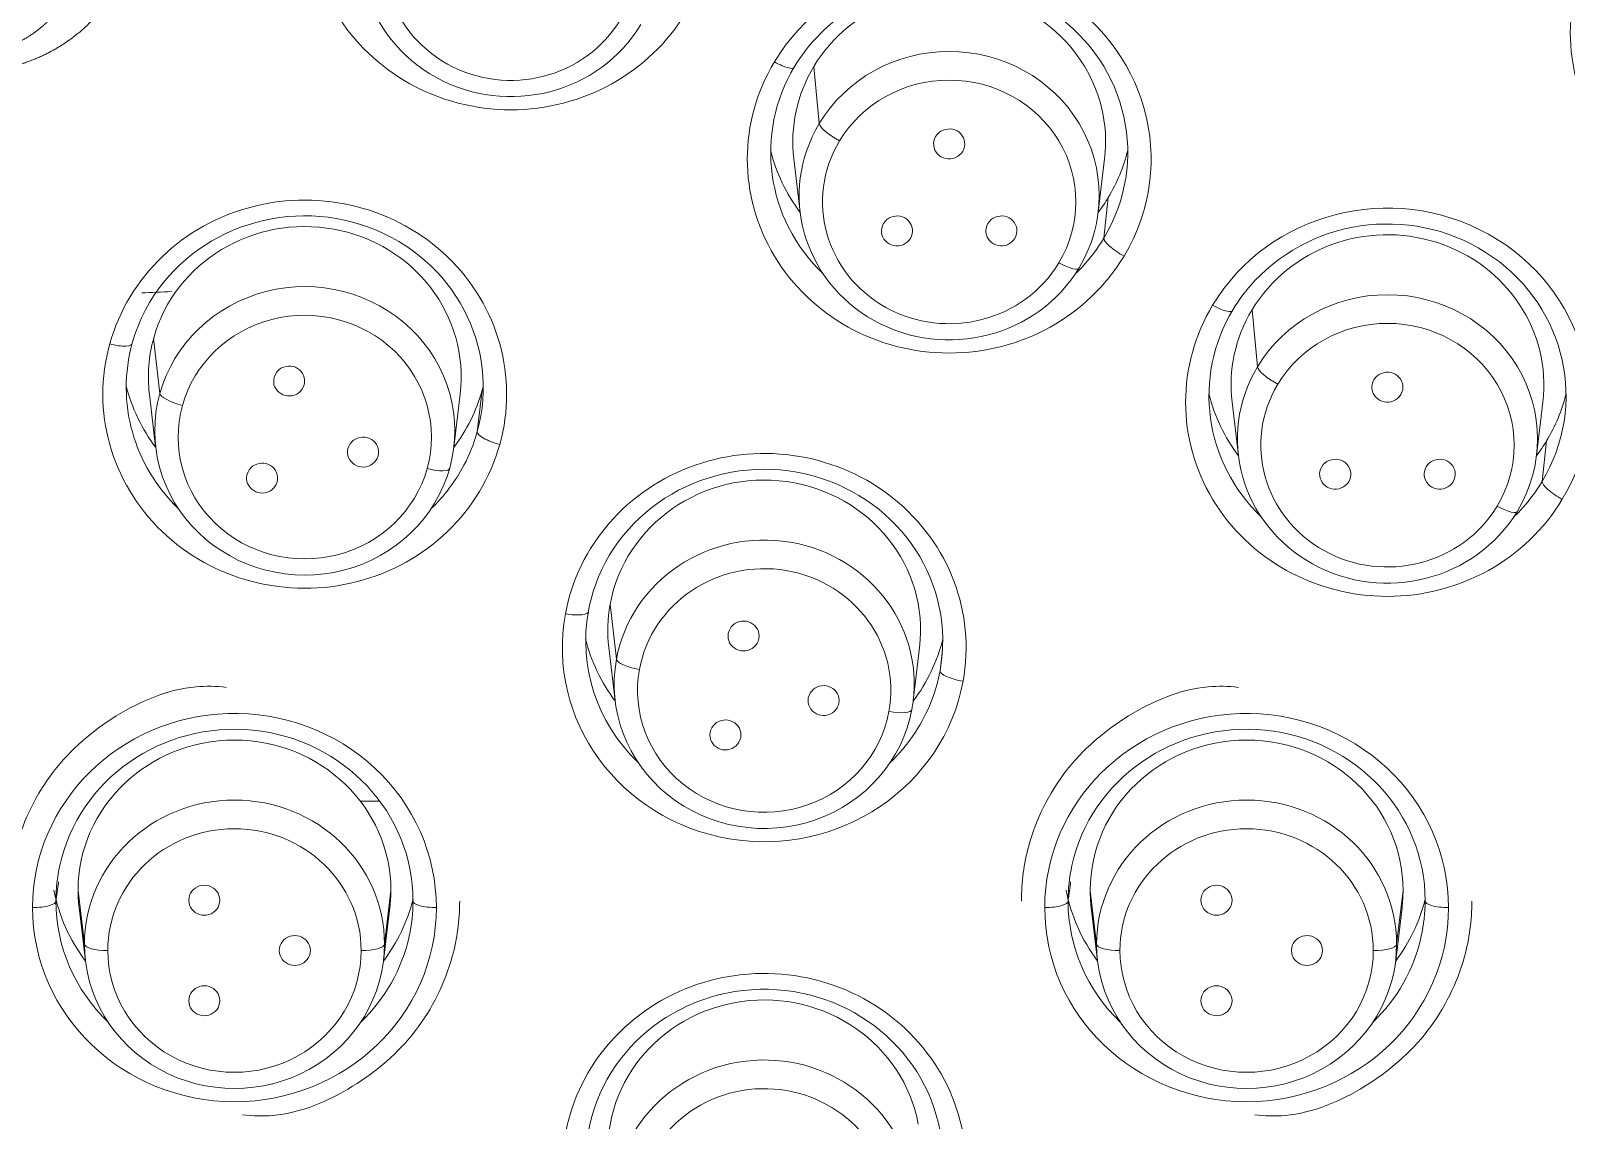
# Model space of a CAD drawing. Extents: x 19821 to 22981, y -91 to 2224.
# Drawn here: x 20715.81 to 20735.54, y 1210.34 to 1224.33 of the extents above; entities that cross this region are included whole.
import ezdxf

# ---------------------------------------------------------------- set-up
doc = ezdxf.new("R2010")
doc.units = 0
doc.header["$LTSCALE"] = 10
doc.header["$MEASUREMENT"] = 0
doc.layers.add('1', color=7, linetype='CONTINUOUS')

msp = doc.modelspace()

# ---------------------------------------------------------------- linework, layer by layer
at = {"layer": '1', "color": 7, "linetype": 'Continuous', "lineweight": 13}
for p, q in [((20725.941, 1223.141), (20725.871, 1223.872)), ((20729.597, 1221.669), (20729.653, 1222.191)), ((20731.571, 1220.017), (20731.5, 1220.748)), ((20717.472, 1219.675), (20717.393, 1220.387)), ((20721.549, 1219.181), (20721.612, 1219.718)), ((20735.226, 1218.545), (20735.282, 1219.067)), ((20723.337, 1216.262), (20723.256, 1216.968)), ((20727.493, 1216.114), (20727.525, 1216.381)), ((20716.504, 1212.602), (20716.422, 1213.294)), ((20720.358, 1212.602), (20720.44, 1213.294)), ((20729.504, 1212.602), (20729.422, 1213.294)), ((20733.358, 1212.602), (20733.44, 1213.294))]:
    msp.add_line(p, q, dxfattribs=at)
at = {"layer": '1', "color": 7, "linetype": 'Continuous', "lineweight": 18}
for p, q in [((20725.614, 1222.687), (20725.696, 1222.004)), ((20729.525, 1222.004), (20729.607, 1222.687)), ((20717.338, 1219.667), (20717.419, 1218.984)), ((20721.249, 1218.984), (20721.33, 1219.667)), ((20731.244, 1219.563), (20731.325, 1218.88)), ((20735.154, 1218.88), (20735.236, 1219.563)), ((20723.239, 1216.413), (20723.32, 1215.73)), ((20727.15, 1215.73), (20727.231, 1216.413)), ((20720.298, 1214.439), (20720.049, 1214.439)), ((20716.435, 1213.074), (20716.516, 1212.391)), ((20720.346, 1212.391), (20720.427, 1213.074)), ((20729.435, 1213.074), (20729.516, 1212.391)), ((20733.346, 1212.391), (20733.427, 1213.074))]:
    msp.add_line(p, q, dxfattribs=at)
for centre, major_axis, start_param, end_param in [((20744.931, 1212.861), (62.577, 0), 0, 3.141593), ((20744.931, 1212.247), (-60.5, 0), 4.72417, 7.004197), ((20744.931, 1212.384), (-59.925, 0), 4.712389, 7.853982), ((20744.931, 1212.384), (60, 0), 1.582577, 4.712389), ((20721.981, 1225.339), (-1.927, 0), 5.759587, 8.901179), ((20727.611, 1222.771), (2.293, 0), 5.759587, 8.693327), ((20727.611, 1222.907), (-2.009, 0), 3.027628, 5.759587), ((20727.611, 1222.771), (2.293, 0), 2.410142, 2.617994), ((20727.611, 1222.215), (-1.927, 0), 2.617994, 5.759587), ((20727.611, 1222.771), (2.293, 0), 2.617994, 3.928093), ((20727.611, 1222.907), (-2.009, 0), 5.759587, 6.397183), ((20727.611, 1222.215), (-1.927, 0), 5.759587, 8.901179), ((20727.611, 1223.325), (2.359, 0), 3.377916, 3.765608), ((20727.611, 1223.325), (2.359, 0), 5.759587, 6.046895), ((20719.334, 1219.752), (2.293, 0), 6.021386, 8.955127), ((20727.611, 1223.325), (2.359, 0), 5.659203, 5.759587), ((20733.24, 1219.647), (2.293, 0), 5.759587, 8.693327), ((20719.334, 1219.887), (-2.009, 0), 3.027645, 6.021386), ((20733.24, 1219.782), (-2.009, 0), 3.027628, 5.759587), ((20727.611, 1222.771), (2.293, 0), 5.551735, 5.759587), ((20719.334, 1219.195), (-1.927, 0), 2.879793, 6.021386), ((20727.611, 1222.771), (2.293, 0), 5.496681, 5.551735), ((20733.24, 1219.647), (2.293, 0), 2.410142, 2.617994), ((20733.24, 1219.091), (-1.927, 0), 2.617994, 5.759587), ((20719.334, 1219.752), (2.293, 0), 2.671941, 2.879793), ((20733.24, 1219.647), (2.293, 0), 2.617994, 3.928093), ((20733.24, 1219.782), (-2.009, 0), 5.759587, 6.397183), ((20719.334, 1219.752), (2.293, 0), 2.879793, 3.928055), ((20719.334, 1219.887), (-2.009, 0), 6.021386, 6.397199), ((20733.24, 1219.091), (-1.927, 0), 5.759587, 8.901179), ((20719.334, 1220.305), (2.359, 0), 3.377932, 3.765575), ((20719.334, 1219.195), (-1.927, 0), 6.021386, 9.162979), ((20719.334, 1220.305), (2.359, 0), 5.65917, 6.021386), ((20719.334, 1220.305), (2.359, 0), 6.021386, 6.046912), ((20733.24, 1220.2), (2.359, 0), 3.377916, 3.765608), ((20733.24, 1220.2), (2.359, 0), 5.759587, 6.046895), ((20719.334, 1219.752), (2.293, 0), 5.813534, 6.021386), ((20733.24, 1220.2), (2.359, 0), 5.659203, 5.759587), ((20725.235, 1216.497), (2.293, 0), 6.108652, 9.042393), ((20719.334, 1219.752), (2.293, 0), 5.49669, 5.813534), ((20725.235, 1216.632), (-2.009, 0), 3.027633, 6.108652), ((20733.24, 1219.647), (2.293, 0), 5.551735, 5.759587), ((20733.24, 1219.647), (2.293, 0), 5.496681, 5.551735), ((20725.235, 1215.941), (-1.927, 0), 2.96706, 6.108652), ((20725.235, 1216.497), (2.293, 0), 2.759208, 2.96706), ((20725.235, 1216.497), (2.293, 0), 2.96706, 3.928089), ((20725.235, 1216.632), (-2.009, 0), 6.108652, 6.397188), ((20725.235, 1217.05), (2.359, 0), 3.377921, 3.765564), ((20725.235, 1217.05), (2.359, 0), 5.659208, 6.046851), ((20725.235, 1215.941), (-1.927, 0), 6.108652, 9.250245), ((20725.235, 1216.497), (2.293, 0), 5.900801, 6.108652), ((20718.431, 1213.073), (2.593, 0), 1.602654, 3.141593), ((20725.235, 1216.497), (2.293, 0), 5.496678, 5.900801), ((20731.431, 1213.073), (2.593, 0), 1.602654, 3.141593), ((20718.431, 1213.159), (2.293, 0), 0, 2.933741), ((20731.431, 1213.159), (2.293, 0), 0, 2.933741), ((20718.431, 1213.294), (-2.009, 0), 3.141593, 6.283185), ((20731.431, 1213.294), (-2.009, 0), 3.141593, 6.283185), ((20718.431, 1212.602), (-1.927, 0), 3.141593, 6.283185), ((20731.431, 1212.602), (-1.927, 0), 3.141593, 6.283185), ((20718.431, 1213.712), (2.359, 0), 3.325572, 3.765591), ((20718.431, 1213.159), (2.293, 0), 3.141593, 3.92811), ((20718.431, 1213.294), (-2.009, 0), 0, 0.113981), ((20718.431, 1213.712), (2.359, 0), 5.659186, 6.046878), ((20718.431, 1213.294), (-2.009, 0), 3.027612, 3.141593), ((20718.431, 1213.159), (2.293, 0), 6.075333, 6.283185), ((20731.431, 1213.712), (2.359, 0), 3.325572, 3.765591), ((20731.431, 1213.159), (2.293, 0), 3.141593, 3.928064), ((20731.431, 1213.294), (-2.009, 0), 0, 0.113981), ((20731.431, 1213.712), (2.359, 0), 5.659186, 6.04683), ((20731.431, 1213.294), (-2.009, 0), 3.027612, 3.141593), ((20731.431, 1213.159), (2.293, 0), 6.075333, 6.283185), ((20718.431, 1212.602), (-1.927, 0), 0, 3.141593), ((20718.431, 1213.159), (2.293, 0), 5.496699, 6.075333), ((20731.431, 1212.602), (-1.927, 0), 0, 3.141593), ((20731.431, 1213.159), (2.293, 0), 5.496699, 6.075333), ((20725.235, 1209.82), (2.293, 0), 0.174533, 3.108274), ((20725.235, 1209.956), (-2.009, 0), 3.316126, 6.397145), ((20725.235, 1209.264), (-1.927, 0), 3.316126, 6.457718)]:
    msp.add_ellipse(centre, major_axis=major_axis, ratio=0.961262, start_param=start_param, end_param=end_param, dxfattribs=at)
at = {"layer": '1', "color": 7, "linetype": 'Continuous', "lineweight": 13}
for centre, major_axis, ratio, start_param, end_param in [((20744.931, 1212.541), (61.963, 0), 0.961262, 1.570796, 3.141593), ((20744.931, 1212.247), (59.425, 0), 0.961262, 1.570796, 4.70194), ((20744.931, 1212.247), (57.948, 0), 0.961262, 1.579187, 4.712389), ((20744.931, 1212.291), (57.403, 0), 0.961262, 1.579486, 4.712389), ((20721.981, 1225.81), (2.593, 0), 0.961262, 2.617994, 5.759587), ((20738.181, 1224.312), (2.593, 0), 0.961262, 2.094395, 5.235988), ((20721.981, 1225.259), (-1.627, 0), 0.961262, 5.759587, 8.901179), ((20727.611, 1222.686), (2.593, 0), 0.961262, 5.759587, 8.901179), ((20727.611, 1222.686), (2.593, 0), 0.961262, 2.617994, 5.759587), ((20725.365, 1224.015), (-0.257, 0.154), 0.238709, 1.713199, 3.316592), ((20727.611, 1222.135), (-1.627, 0), 0.961262, 2.617994, 5.759587), ((20726.201, 1223), (0.257, -0.154), 0.238709, 3.316592, 4.854791), ((20727.611, 1222.135), (-1.627, 0), 0.961262, 5.759587, 8.901179), ((20719.334, 1219.666), (2.593, 0), 0.961262, 6.021386, 9.162979), ((20733.24, 1219.562), (2.593, 0), 0.961262, 5.759587, 8.901179), ((20729.856, 1221.522), (0.257, -0.154), 0.238709, 3.251398, 4.854791), ((20729.02, 1221.435), (-0.257, 0.154), 0.238709, 1.713199, 3.251398), ((20719.334, 1219.115), (-1.627, 0), 0.961262, 2.879793, 6.021386), ((20733.24, 1219.562), (2.593, 0), 0.961262, 2.617994, 5.759587), ((20730.994, 1220.891), (-0.257, 0.154), 0.238709, 1.713199, 3.316592), ((20733.24, 1219.011), (-1.627, 0), 0.961262, 2.617994, 5.759587), ((20719.334, 1219.666), (2.593, 0), 0.961262, 2.879793, 6.021386), ((20716.829, 1220.394), (-0.289, 0.081), 0.266245, 1.644876, 3.248269), ((20731.83, 1219.876), (0.257, -0.154), 0.238709, 3.316592, 4.854791), ((20717.762, 1219.603), (0.289, -0.081), 0.266245, 3.248269, 4.786468), ((20733.24, 1219.011), (-1.627, 0), 0.961262, 5.759587, 8.901179), ((20719.334, 1219.115), (-1.627, 0), 0.961262, 6.021386, 9.162979), ((20721.839, 1219.104), (0.289, -0.081), 0.266245, 3.183075, 4.786468), ((20725.235, 1216.412), (2.593, 0), 0.961262, 6.108652, 9.250245), ((20720.906, 1218.793), (-0.289, 0.081), 0.266245, 1.644876, 3.183075), ((20735.485, 1218.398), (0.257, -0.154), 0.238709, 3.251398, 4.854791), ((20734.649, 1218.311), (-0.257, 0.154), 0.238709, 1.713199, 3.251398), ((20725.235, 1215.861), (-1.627, 0), 0.961262, 2.96706, 6.108652), ((20722.681, 1216.927), (-0.295, 0.054), 0.27145, 1.620548, 3.223942), ((20725.235, 1216.412), (2.593, 0), 0.961262, 2.96706, 6.108652), ((20723.632, 1216.215), (0.295, -0.054), 0.27145, 3.223942, 4.762141), ((20725.235, 1215.861), (-1.627, 0), 0.961262, 6.108652, 9.250245), ((20727.789, 1216.062), (0.295, -0.054), 0.27145, 3.158747, 4.762141), ((20718.431, 1213.073), (2.593, 0), 0.961262, 0, 1.602654), ((20726.838, 1215.672), (-0.295, 0.054), 0.27145, 1.620548, 3.158747), ((20731.431, 1213.073), (2.593, 0), 0.961262, 0, 1.602654), ((20718.431, 1212.522), (-1.627, 0), 0.961262, 3.141593, 6.283185), ((20731.431, 1212.522), (-1.627, 0), 0.961262, 3.141593, 6.283185), ((20718.431, 1213.159), (2.293, 0), 0.961262, 2.933741, 3.141593), ((20731.431, 1213.159), (2.293, 0), 0.961262, 2.933741, 3.141593), ((20715.838, 1213.156), (-0.3, 0), 0.275637, 1.570796, 3.17419), ((20721.024, 1213.156), (0.3, 0), 0.275637, 3.108996, 4.712389), ((20728.838, 1213.156), (-0.3, 0), 0.275637, 1.570796, 3.17419), ((20734.024, 1213.156), (0.3, 0), 0.275637, 3.108996, 4.712389), ((20718.431, 1213.073), (2.593, 0), 0.961262, 3.141593, 6.283185), ((20731.431, 1213.073), (2.593, 0), 0.961262, 3.141593, 6.283185), ((20716.804, 1212.605), (0.3, 0), 0.275637, 3.17419, 4.712389), ((20720.058, 1212.605), (-0.3, 0), 0.275637, 1.570796, 3.108996), ((20729.804, 1212.605), (0.3, 0), 0.275637, 3.17419, 4.712389), ((20733.058, 1212.605), (-0.3, 0), 0.275637, 1.570796, 3.108996), ((20718.431, 1212.522), (-1.627, 0), 0.961262, 0, 3.141593), ((20725.235, 1209.735), (2.593, 0), 0.961262, 0.174533, 3.316126), ((20731.431, 1212.522), (-1.627, 0), 0.961262, 0, 3.141593), ((20725.235, 1209.184), (-1.627, 0), 0.961262, 3.316126, 6.457718)]:
    msp.add_ellipse(centre, major_axis=major_axis, ratio=ratio, start_param=start_param, end_param=end_param, dxfattribs=at)
at = {"layer": '1', "color": 7, "linetype": 'Continuous', "lineweight": 18}
for points, knots in [([(20682.032, 1218.028), (20682.032, 1219.263), (20682.071, 1220.483), (20682.223, 1222.886), (20682.335, 1224.071), (20682.627, 1226.401), (20682.806, 1227.546), (20683.225, 1229.796), (20683.464, 1230.9), (20683.999, 1233.064), (20684.293, 1234.124), (20684.931, 1236.198), (20685.275, 1237.212), (20686.005, 1239.192), (20686.391, 1240.159), (20687.201, 1242.044), (20687.625, 1242.962), (20688.505, 1244.75), (20688.961, 1245.62), (20689.899, 1247.311), (20690.381, 1248.132), (20691.368, 1249.726), (20691.873, 1250.499), (20692.899, 1251.997), (20693.42, 1252.723), (20694.476, 1254.126), (20695.01, 1254.805), (20696.086, 1256.116), (20696.629, 1256.749), (20697.718, 1257.971), (20698.265, 1258.56), (20699.087, 1259.41), (20699.497, 1259.828), (20699.976, 1260.301), (20700.216, 1260.534), (20700.335, 1260.65), (20700.395, 1260.708), (20700.425, 1260.736), (20700.44, 1260.751), (20700.447, 1260.758), (20700.451, 1260.762), (20700.453, 1260.763), (20700.454, 1260.764), (20700.454, 1260.765), (20700.454, 1260.765), (20700.455, 1260.765), (20700.455, 1260.765), (20701.928, 1262.181), (20703.472, 1263.524), (20706.686, 1266.053), (20708.356, 1267.239), (20711.804, 1269.445), (20713.582, 1270.464), (20717.228, 1272.327), (20719.096, 1273.171), (20722.903, 1274.676), (20724.843, 1275.337), (20728.773, 1276.474), (20730.764, 1276.949), (20734.778, 1277.709), (20736.802, 1277.995), (20740.862, 1278.375), (20742.898, 1278.47), (20744.931, 1278.47)], [0, 0, 0, 0, 0.03125, 0.03125, 0.0625, 0.0625, 0.09375, 0.09375, 0.125, 0.125, 0.15625, 0.15625, 0.1875, 0.1875, 0.21875, 0.21875, 0.25, 0.25, 0.28125, 0.28125, 0.3125, 0.3125, 0.34375, 0.34375, 0.375, 0.375, 0.40625, 0.40625, 0.4375, 0.4375, 0.46875, 0.46875, 0.484375, 0.492188, 0.496094, 0.498047, 0.499023, 0.499512, 0.499756, 0.499878, 0.499939, 0.499969, 0.499985, 0.499992, 0.499996, 0.499996, 0.5, 0.5, 0.5625, 0.5625, 0.625, 0.625, 0.6875, 0.6875, 0.75, 0.75, 0.8125, 0.8125, 0.875, 0.875, 0.9375, 0.9375, 1, 1, 1, 1]), ([(20713.72, 1225.958), (20713.717, 1225.953), (20713.713, 1225.943), (20713.706, 1225.928), (20713.699, 1225.912), (20713.692, 1225.895), (20713.663, 1225.821), (20713.62, 1225.68), (20713.592, 1225.461), (20713.602, 1225.223), (20713.66, 1224.974), (20713.774, 1224.725), (20713.948, 1224.489), (20714.185, 1224.283), (20714.394, 1224.172), (20714.535, 1224.12), (20714.59, 1224.102), (20714.646, 1224.086), (20714.703, 1224.073), (20714.759, 1224.062), (20714.815, 1224.053), (20714.871, 1224.046), (20714.926, 1224.042), (20714.981, 1224.04), (20715.036, 1224.039), (20715.09, 1224.041), (20715.144, 1224.045), (20715.196, 1224.05), (20715.248, 1224.058), (20715.3, 1224.067), (20715.35, 1224.078), (20715.399, 1224.09), (20715.447, 1224.104), (20715.495, 1224.119), (20715.541, 1224.136), (20715.586, 1224.154), (20715.63, 1224.173), (20715.672, 1224.194), (20715.714, 1224.216), (20715.754, 1224.238), (20715.793, 1224.262), (20715.831, 1224.287), (20715.867, 1224.312), (20715.902, 1224.338), (20715.936, 1224.365), (20715.969, 1224.393), (20716, 1224.421), (20716.03, 1224.45), (20716.059, 1224.479), (20716.087, 1224.509), (20716.113, 1224.539), (20716.138, 1224.569), (20716.162, 1224.6), (20716.184, 1224.63), (20716.206, 1224.661), (20716.226, 1224.692), (20716.245, 1224.723), (20716.263, 1224.755), (20716.28, 1224.786), (20716.296, 1224.817), (20716.306, 1224.838), (20716.311, 1224.848)], [0, 0, 0, 0, 0.003868, 0.007805, 0.01181, 0.015885, 0.020029, 0.067453, 0.118817, 0.17412, 0.233359, 0.296531, 0.363634, 0.434665, 0.50962, 0.522975, 0.536211, 0.549327, 0.562323, 0.575199, 0.587955, 0.600592, 0.613109, 0.625506, 0.637783, 0.64994, 0.661978, 0.673896, 0.685694, 0.697372, 0.708931, 0.72037, 0.731689, 0.742888, 0.753967, 0.764927, 0.775767, 0.786487, 0.797088, 0.807568, 0.817929, 0.82817, 0.838292, 0.848293, 0.858175, 0.867937, 0.87758, 0.887103, 0.896505, 0.905789, 0.914952, 0.923996, 0.932919, 0.941724, 0.950408, 0.958973, 0.967418, 0.975743, 0.983948, 0.992034, 1, 1, 1, 1]), ([(20718.326, 1215.901), (20718.194, 1215.916), (20717.702, 1215.929), (20716.876, 1215.578), (20716.051, 1214.866), (20715.616, 1213.983), (20715.539, 1213.402), (20715.538, 1213.156)], [0, 0, 0, 0, 0.08817, 0.336361, 0.584546, 0.832022, 1, 1, 1, 1]), ([(20731.326, 1215.901), (20731.194, 1215.916), (20730.702, 1215.929), (20729.876, 1215.578), (20729.051, 1214.866), (20728.616, 1213.983), (20728.539, 1213.402), (20728.538, 1213.156)], [0, 0, 0, 0, 0.08817, 0.336361, 0.584546, 0.832022, 1, 1, 1, 1]), ([(20718.536, 1210.411), (20718.668, 1210.397), (20719.16, 1210.383), (20719.986, 1210.734), (20720.811, 1211.446), (20721.246, 1212.329), (20721.323, 1212.91), (20721.324, 1213.156)], [0, 0, 0, 0, 0.08817, 0.336361, 0.584546, 0.832022, 1, 1, 1, 1]), ([(20731.536, 1210.411), (20731.668, 1210.397), (20732.16, 1210.383), (20732.986, 1210.734), (20733.811, 1211.446), (20734.246, 1212.329), (20734.323, 1212.91), (20734.324, 1213.156)], [0, 0, 0, 0, 0.08817, 0.336361, 0.584546, 0.832022, 1, 1, 1, 1])]:
    msp.add_open_spline(points, degree=3, knots=knots, dxfattribs=at)
at = {"layer": '1', "color": 7, "linetype": 'Continuous', "lineweight": 13}
for points, degree, knots in [([(20716.992, 1225.031), (20716.818, 1224.655), (20716.357, 1224.236), (20715.999, 1224.017), (20715.802, 1223.944), (20715.404, 1223.797), (20714.548, 1223.819), (20713.768, 1224.153), (20713.18, 1224.75), (20713.028, 1225.132), (20712.953, 1225.32), (20712.917, 1225.522), (20712.882, 1225.721), (20712.897, 1226.332), (20713.071, 1226.709)], 2, [0, 0, 0, 0.125, 0.1875, 0.25, 0.25, 0.375, 0.5, 0.625, 0.75, 0.75, 0.8125, 0.8125, 0.875, 1, 1, 1]), ([(20716.037, 1224.888), (20716.008, 1224.824), (20715.971, 1224.762), (20715.887, 1224.647), (20715.839, 1224.594), (20715.732, 1224.497), (20715.674, 1224.453), (20715.55, 1224.378), (20715.485, 1224.347), (20715.348, 1224.296), (20715.277, 1224.277), (20715.133, 1224.254), (20715.059, 1224.249), (20714.913, 1224.252), (20714.84, 1224.261), (20714.697, 1224.292), (20714.627, 1224.314), (20714.493, 1224.372), (20714.429, 1224.407), (20714.31, 1224.488), (20714.254, 1224.534), (20714.153, 1224.636), (20714.108, 1224.692), (20714.03, 1224.811), (20713.997, 1224.874), (20713.945, 1225.006), (20713.925, 1225.074), (20713.9, 1225.213), (20713.895, 1225.283), (20713.899, 1225.424), (20713.908, 1225.494), (20713.94, 1225.632), (20713.963, 1225.699), (20713.993, 1225.763)], 3, [0, 0, 0, 0, 0.0625, 0.0625, 0.125, 0.125, 0.1875, 0.1875, 0.25, 0.25, 0.3125, 0.3125, 0.375, 0.375, 0.4375, 0.4375, 0.5, 0.5, 0.5625, 0.5625, 0.625, 0.625, 0.6875, 0.6875, 0.75, 0.75, 0.8125, 0.8125, 0.875, 0.875, 0.9375, 0.9375, 1, 1, 1, 1])]:
    msp.add_open_spline(points, degree=degree, knots=knots, dxfattribs=at)
at = {"layer": '1', "color": 7, "linetype": 'Continuous', "lineweight": 18}
for points, degree in [([(20727.784, 1222.784), (20727.805, 1222.825), (20727.823, 1222.901), (20727.768, 1223.018), (20727.659, 1223.079), (20727.525, 1223.068), (20727.464, 1223.014), (20727.437, 1222.976)], 3), ([(20727.437, 1222.976), (20727.416, 1222.935), (20727.398, 1222.858), (20727.453, 1222.741), (20727.562, 1222.68), (20727.696, 1222.691), (20727.757, 1222.745), (20727.784, 1222.784)], 3), ([(20726.766, 1221.858), (20726.745, 1221.817), (20726.727, 1221.741), (20726.782, 1221.624), (20726.891, 1221.563), (20727.025, 1221.574), (20727.086, 1221.628), (20727.113, 1221.666)], 3), ([(20727.113, 1221.666), (20727.134, 1221.707), (20727.152, 1221.784), (20727.096, 1221.901), (20726.987, 1221.962), (20726.854, 1221.951), (20726.793, 1221.897), (20726.766, 1221.858)], 3), ([(20728.108, 1221.858), (20728.087, 1221.817), (20728.069, 1221.741), (20728.125, 1221.624), (20728.234, 1221.563), (20728.367, 1221.574), (20728.428, 1221.628), (20728.455, 1221.666)], 3), ([(20728.455, 1221.666), (20728.476, 1221.707), (20728.494, 1221.784), (20728.439, 1221.901), (20728.33, 1221.962), (20728.196, 1221.951), (20728.135, 1221.897), (20728.108, 1221.858)], 3), ([(20718.94, 1219.885), (20718.931, 1219.839), (20718.934, 1219.761), (20719.019, 1219.662), (20719.141, 1219.63), (20719.267, 1219.674), (20719.311, 1219.741), (20719.327, 1219.785)], 3), ([(20719.327, 1219.785), (20719.336, 1219.83), (20719.333, 1219.909), (20719.248, 1220.008), (20719.126, 1220.04), (20719, 1219.995), (20718.956, 1219.928), (20718.94, 1219.885)], 3), ([(20733.066, 1219.852), (20733.045, 1219.811), (20733.027, 1219.734), (20733.083, 1219.617), (20733.192, 1219.556), (20733.325, 1219.567), (20733.386, 1219.621), (20733.413, 1219.66)], 3), ([(20733.413, 1219.66), (20733.434, 1219.701), (20733.452, 1219.777), (20733.397, 1219.894), (20733.288, 1219.955), (20733.154, 1219.944), (20733.093, 1219.89), (20733.066, 1219.852)], 3), ([(20720.276, 1218.873), (20720.285, 1218.918), (20720.282, 1218.996), (20720.197, 1219.095), (20720.075, 1219.127), (20719.949, 1219.083), (20719.905, 1219.016), (20719.889, 1218.972)], 3), ([(20719.889, 1218.972), (20719.88, 1218.927), (20719.883, 1218.849), (20719.968, 1218.75), (20720.09, 1218.718), (20720.216, 1218.762), (20720.26, 1218.829), (20720.276, 1218.873)], 3), ([(20718.979, 1218.539), (20718.988, 1218.584), (20718.985, 1218.662), (20718.9, 1218.761), (20718.779, 1218.793), (20718.652, 1218.749), (20718.608, 1218.682), (20718.593, 1218.638)], 3), ([(20732.395, 1218.734), (20732.374, 1218.693), (20732.356, 1218.617), (20732.411, 1218.5), (20732.52, 1218.439), (20732.654, 1218.45), (20732.715, 1218.504), (20732.742, 1218.542)], 3), ([(20732.742, 1218.542), (20732.763, 1218.583), (20732.781, 1218.66), (20732.726, 1218.777), (20732.617, 1218.838), (20732.483, 1218.826), (20732.422, 1218.773), (20732.395, 1218.734)], 3), ([(20733.738, 1218.734), (20733.716, 1218.693), (20733.698, 1218.617), (20733.754, 1218.5), (20733.863, 1218.439), (20733.997, 1218.45), (20734.057, 1218.504), (20734.084, 1218.542)], 3), ([(20734.084, 1218.542), (20734.105, 1218.583), (20734.123, 1218.66), (20734.068, 1218.777), (20733.959, 1218.838), (20733.825, 1218.826), (20733.765, 1218.773), (20733.738, 1218.734)], 3), ([(20718.593, 1218.638), (20718.583, 1218.593), (20718.587, 1218.515), (20718.672, 1218.416), (20718.793, 1218.384), (20718.919, 1218.428), (20718.964, 1218.495), (20718.979, 1218.539)], 3), ([(20725.167, 1216.527), (20725.172, 1216.573), (20725.162, 1216.651), (20725.068, 1216.742), (20724.944, 1216.764), (20724.822, 1216.709), (20724.784, 1216.639), (20724.773, 1216.594)], 3), ([(20724.773, 1216.594), (20724.768, 1216.548), (20724.778, 1216.47), (20724.871, 1216.379), (20724.996, 1216.357), (20725.117, 1216.412), (20725.155, 1216.482), (20725.167, 1216.527)], 3), ([(20726.195, 1215.698), (20726.2, 1215.744), (20726.19, 1215.821), (20726.096, 1215.913), (20725.972, 1215.935), (20725.851, 1215.88), (20725.813, 1215.81), (20725.801, 1215.765)], 3), ([(20725.801, 1215.765), (20725.796, 1215.719), (20725.806, 1215.641), (20725.9, 1215.55), (20726.024, 1215.528), (20726.146, 1215.582), (20726.183, 1215.653), (20726.195, 1215.698)], 3), ([(20724.54, 1215.323), (20724.535, 1215.278), (20724.545, 1215.2), (20724.638, 1215.108), (20724.763, 1215.087), (20724.884, 1215.141), (20724.922, 1215.211), (20724.934, 1215.257)], 3), ([(20724.934, 1215.257), (20724.939, 1215.302), (20724.929, 1215.38), (20724.835, 1215.472), (20724.711, 1215.493), (20724.589, 1215.439), (20724.551, 1215.368), (20724.54, 1215.323)], 3), ([(20716.138, 1213.156), (20716.171, 1213.402)], 1), ([(20718.244, 1213.167), (20718.24, 1213.213), (20718.216, 1213.288), (20718.108, 1213.363), (20717.981, 1213.363), (20717.871, 1213.289), (20717.847, 1213.214), (20717.844, 1213.167)], 3), ([(20729.138, 1213.156), (20729.171, 1213.402)], 1), ([(20731.244, 1213.167), (20731.24, 1213.213), (20731.216, 1213.288), (20731.108, 1213.363), (20730.981, 1213.363), (20730.871, 1213.289), (20730.847, 1213.214), (20730.844, 1213.167)], 3), ([(20717.844, 1213.167), (20717.847, 1213.121), (20717.871, 1213.046), (20717.979, 1212.972), (20718.106, 1212.971), (20718.216, 1213.045), (20718.24, 1213.121), (20718.244, 1213.167)], 3), ([(20730.844, 1213.167), (20730.847, 1213.121), (20730.871, 1213.046), (20730.979, 1212.972), (20731.106, 1212.971), (20731.216, 1213.045), (20731.24, 1213.121), (20731.244, 1213.167)], 3), ([(20719.406, 1212.522), (20719.403, 1212.568), (20719.379, 1212.643), (20719.27, 1212.718), (20719.144, 1212.718), (20719.034, 1212.644), (20719.009, 1212.568), (20719.006, 1212.522)], 3), ([(20732.406, 1212.522), (20732.403, 1212.568), (20732.379, 1212.643), (20732.27, 1212.718), (20732.144, 1212.718), (20732.034, 1212.644), (20732.009, 1212.568), (20732.006, 1212.522)], 3), ([(20719.006, 1212.522), (20719.009, 1212.476), (20719.033, 1212.401), (20719.142, 1212.327), (20719.268, 1212.326), (20719.378, 1212.4), (20719.403, 1212.476), (20719.406, 1212.522)], 3), ([(20732.006, 1212.522), (20732.009, 1212.476), (20732.033, 1212.401), (20732.142, 1212.327), (20732.268, 1212.326), (20732.378, 1212.4), (20732.403, 1212.476), (20732.406, 1212.522)], 3), ([(20718.244, 1211.877), (20718.24, 1211.923), (20718.216, 1211.998), (20718.108, 1212.072), (20717.981, 1212.073), (20717.871, 1211.999), (20717.847, 1211.923), (20717.844, 1211.877)], 3), ([(20731.244, 1211.877), (20731.24, 1211.923), (20731.216, 1211.998), (20731.108, 1212.072), (20730.981, 1212.073), (20730.871, 1211.999), (20730.847, 1211.923), (20730.844, 1211.877)], 3), ([(20717.844, 1211.877), (20717.847, 1211.831), (20717.871, 1211.756), (20717.979, 1211.682), (20718.106, 1211.681), (20718.216, 1211.755), (20718.24, 1211.831), (20718.244, 1211.877)], 3), ([(20730.844, 1211.877), (20730.847, 1211.831), (20730.871, 1211.756), (20730.979, 1211.682), (20731.106, 1211.681), (20731.216, 1211.755), (20731.24, 1211.831), (20731.244, 1211.877)], 3)]:
    msp.add_open_spline(points, degree=degree, dxfattribs=at)
at = {"layer": '1', "color": 7, "linetype": 'Continuous', "lineweight": 13}
msp.add_open_spline([(20717.242, 1220.967), (20717.369, 1220.973), (20717.495, 1220.978), (20717.622, 1220.984)], degree=3, dxfattribs=at)

doc.saveas('drawing.dxf')
